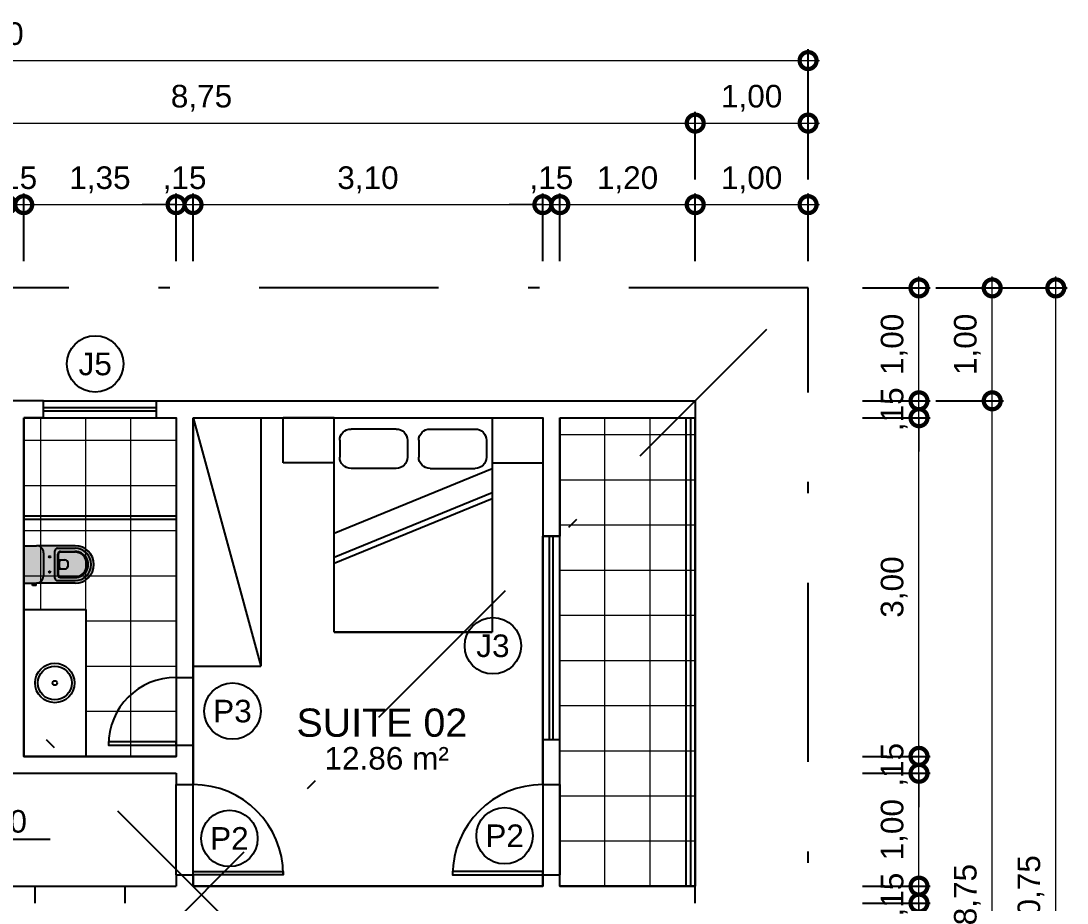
# Model space of a CAD drawing. Header units: metres. Extents: x 47788.9 to 47873.8, y 23415.4 to 23440.5.
# Drawn here: x 47801.02 to 47810.29, y 23425.36 to 23433.18 of the extents above; entities that cross this region are included whole.
import ezdxf
from ezdxf.enums import TextEntityAlignment as Align

# ---------------------------------------------------------------- set-up
doc = ezdxf.new("R2010")
doc.units = ezdxf.units.M
doc.header["$LTSCALE"] = 0.25
doc.linetypes.add('DASHDOT2', pattern=[12.7, 6.35, -3.175, 0, -3.175])
doc.layers.add('ARQ_0_AREAS', color=7, linetype='Continuous', true_color=0x5a1694, plot=False)
for name, color, linetype in [('ARQ_ALV CT', 5, 'Continuous'), ('ARQ_ALV VS', 2, 'Continuous'), ('ARQ_ESQ CT', 30, 'Continuous'), ('ARQ_GRADIL', 2, 'Continuous'), ('ARQ_MOB 01', 1, 'Continuous'), ('ARQ_PISO 01', 1, 'Continuous'), ('ARQ_PROJ SUP', 1, 'DASHDOT2'), ('ARQ_SAN 01', 1, 'Continuous'), ('ARQ_SAN 02', 2, 'Continuous'), ('ARQ_SIMB 01', 1, 'Continuous'), ('ARQ_TXT 01', 1, 'Continuous'), ('LOUÇA', 2, 'Continuous'), ('SIMB_01', 1, 'Continuous'), ('SIMB_02', 2, 'Continuous'), ('SIMB_PREENCHIMENTO', 253, 'Continuous'), ('SIMB_TXT', 1, 'Continuous')]:
    doc.layers.add(name, color=color, linetype=linetype)
doc.layers.add('ARQ_CINZA 03', color=252, linetype='Continuous', lineweight=9)
doc.layers.add('ARQ_COTA_AZUL', color=5, linetype='Continuous', lineweight=20, true_color=0x0000ff)
doc.styles.add('Annot_2.0mm', font='arial.ttf', dxfattribs={"height": 2})
doc.styles.add('Annot_2.5mm', font='arial.ttf', dxfattribs={"height": 2.5})
doc.styles.add('cota', font='arial.ttf')
doc.styles.add('SIMB', font='arial.ttf')
doc.dimstyles.new('Info 01 - annot', dxfattribs={"dimtxt": 2, "dimasz": 3, "dimexe": 1, "dimexo": 1, "dimgap": 1, "dimtad": 1, "dimzin": 4, "dimtxsty": 'cota', "dimblk": 'DOTSMALL', "dimcen": 2, "dimdle": 1, "dimclrd": 256, "dimclre": 256, "dimclrt": 1, "dimazin": 2, "dimtfac": 0.09, "dimtix": 1, "dimtmove": 2, "dimatfit": 2, "dimfxl": 5, "dimfxlon": 1, "dimtolj": 1, "dimtzin": 4, "dimlwd": -1, "dimarcsym": 1})

# ---------------------------------------------------------------- blocks, each defined once
blk = doc.blocks.new('VASO_BELL')
at = {"true_color": 0xffffff}
h = blk.add_hatch(color=7, dxfattribs=at)
h.dxf.hatch_style = 1
edge = h.paths.add_edge_path()
edge.add_line((0, 0), (0.37, 0))
edge.add_line((0.37, 0), (0.37, -0.126))
edge.add_line((0.37, -0.126), (0.37, -0.505))
edge.add_arc((0.185, -0.505), 0.185, -180, 0, ccw=False)
edge.add_line((0, -0.505), (0, -0.126))
edge.add_line((0, -0.126), (0, 0))
h = blk.add_hatch(color=7, dxfattribs=at)
h.dxf.hatch_style = 1
h.paths.add_polyline_path([(-0.007, -0.086), (-0.022, -0.086), (-0.022, -0.121), (-0.007, -0.121)])
h = blk.add_hatch(color=7, dxfattribs=at)
h.dxf.hatch_style = 1
h.paths.add_polyline_path([(0, -0.089), (-0.007, -0.089), (-0.007, -0.117), (0, -0.117)])
at = {"layer": 'ARQ_SAN 01'}
for p, q in [((0.056, -0.361), (0.056, -0.505)), ((0.062, -0.361), (0.062, -0.505)), ((0.082, -0.336), (0.288, -0.336)), ((0.082, -0.342), (0.288, -0.342)), ((0.141, -0.353), (0.141, -0.406)), ((0.229, -0.353), (0.229, -0.406)), ((0.308, -0.361), (0.308, -0.505)), ((0.314, -0.361), (0.314, -0.505))]:
    blk.add_line(p, q, dxfattribs=at)
for centre in [(0.11, -0.255), (0.26, -0.255)]:
    blk.add_circle(centre, 0.0075, dxfattribs=at)
for centre, radius, start, end in [((0.082, -0.361), 0.025, 90, 180), ((0.082, -0.361), 0.019, 90, 180), ((0.191, -0.592), 0.244, 91.4264, 101.8331), ((0.168, -0.406), 0.027, 180, 229.1678), ((0.179, -0.592), 0.244, 78.1669, 88.5736), ((0.202, -0.406), 0.027, 310.8322, 0), ((0.288, -0.361), 0.025, 0, 90), ((0.288, -0.361), 0.019, 0, 90), ((0.185, -0.505), 0.129, 179.7773, 0.2227), ((0.185, -0.499), 0.123, 182.6006, 357.3994), ((0.185, -0.386), 0.053, 229.1678, 310.8322)]:
    blk.add_arc(centre, radius, start, end, dxfattribs=at)
at = {"layer": 'ARQ_SAN 02'}
for p, q in [((0, 0), (0, -0.126)), ((0, 0), (0.37, 0)), ((0.37, 0), (0.37, -0.126)), ((-0.022, -0.086), (-0.007, -0.086)), ((-0.022, -0.121), (-0.022, -0.086)), ((-0.007, -0.121), (-0.007, -0.086)), ((0, -0.089), (-0.007, -0.089)), ((-0.022, -0.121), (-0.007, -0.121)), ((0, -0.117), (-0.007, -0.117)), ((0, -0.505), (0, -0.126)), ((0.301, -0.195), (0.069, -0.195)), ((0.37, -0.505), (0.37, -0.126)), ((0.051, -0.306), (0.319, -0.306)), ((0.026, -0.331), (0.026, -0.505)), ((0.344, -0.331), (0.344, -0.505))]:
    blk.add_line(p, q, dxfattribs=at)
for centre, radius, start, end in [((0.069, -0.126), 0.069, 180, 270), ((0.301, -0.126), 0.069, 270, 0), ((0.051, -0.331), 0.025, 90, 180), ((0.319, -0.331), 0.025, 0, 90), ((0.185, -0.505), 0.185, 180, 0), ((0.185, -0.505), 0.159, 180, 0)]:
    blk.add_arc(centre, radius, start, end, dxfattribs=at)
blk = doc.blocks.new('_DotSmall')
at = {"color": 0, "linetype": 'ByBlock', "const_width": 0.5}
blk.add_lwpolyline([(-0.0625, 0, 1), (0.0625, 0, 1)], format="xyb", close=True, dxfattribs=at)
blk = doc.blocks.new('*D719')
at = {"layer": 'ARQ_COTA_AZUL', "lineweight": -2, "transparency": 16777216}
for p, q in [((47800.8978, 23431.0508), (47800.8978, 23431.6508)), ((47801.0478, 23431.0508), (47801.0478, 23431.6508))]:
    blk.add_line(p, q, dxfattribs=at)
at = {"layer": 'ARQ_COTA_AZUL', "transparency": 16777216}
for p, q in [((47800.8978, 23431.5508), (47800.5978, 23431.5508)), ((47800.8978, 23431.5508), (47801.0478, 23431.5508)), ((47801.0478, 23431.5508), (47801.3478, 23431.5508))]:
    blk.add_line(p, q, dxfattribs=at)
at = {"layer": 'Defpoints', "color": 0, "transparency": 16777216}
for p in [(47801.0478, 23431.5508), (47800.8978, 23429.8128), (47801.0478, 23429.6628)]:
    blk.add_point(p, dxfattribs=at)
at = {"layer": 'ARQ_COTA_AZUL', "transparency": 16777216, "xscale": 0.3, "yscale": 0.3, "zscale": 0.3}
blk.add_blockref('_DotSmall', (47800.8978, 23431.5508), dxfattribs=at)
at = {"layer": 'ARQ_COTA_AZUL', "transparency": 16777216, "xscale": 0.3, "yscale": 0.3, "zscale": 0.3, "rotation": 180}
blk.add_blockref('_DotSmall', (47801.0478, 23431.5508), dxfattribs=at)
at = {"layer": 'ARQ_COTA_AZUL', "color": 1, "transparency": 16777216, "insert": (47800.9728, 23431.771), "char_height": 0.2, "attachment_point": 5, "style": 'cota'}
blk.add_mtext('\\A1;,15', dxfattribs=at)
blk = doc.blocks.new('*D713')
at = {"layer": 'ARQ_COTA_AZUL', "lineweight": -2, "transparency": 16777216}
for p, q in [((47801.0478, 23431.0508), (47801.0478, 23431.6508)), ((47802.3978, 23431.0508), (47802.3978, 23431.6508))]:
    blk.add_line(p, q, dxfattribs=at)
at = {"layer": 'ARQ_COTA_AZUL', "transparency": 16777216}
blk.add_line((47800.9478, 23431.5508), (47802.4978, 23431.5508), dxfattribs=at)
at = {"layer": 'Defpoints', "color": 0, "transparency": 16777216}
for p in [(47802.3978, 23431.5508), (47801.0478, 23429.6628), (47802.3978, 23429.6628)]:
    blk.add_point(p, dxfattribs=at)
at = {"layer": 'ARQ_COTA_AZUL', "transparency": 16777216, "xscale": 0.3, "yscale": 0.3, "zscale": 0.3, "rotation": 180}
blk.add_blockref('_DotSmall', (47801.0478, 23431.5508), dxfattribs=at)
at = {"layer": 'ARQ_COTA_AZUL', "transparency": 16777216, "xscale": 0.3, "yscale": 0.3, "zscale": 0.3}
blk.add_blockref('_DotSmall', (47802.3978, 23431.5508), dxfattribs=at)
at = {"layer": 'ARQ_COTA_AZUL', "color": 1, "transparency": 16777216, "insert": (47801.7228, 23431.771), "char_height": 0.2, "attachment_point": 5, "style": 'cota'}
blk.add_mtext('\\A1;1,35', dxfattribs=at)
blk = doc.blocks.new('*D714')
at = {"layer": 'ARQ_COTA_AZUL', "lineweight": -2, "transparency": 16777216}
for p, q in [((47802.3978, 23431.0508), (47802.3978, 23431.6508)), ((47802.5478, 23431.0508), (47802.5478, 23431.6508))]:
    blk.add_line(p, q, dxfattribs=at)
at = {"layer": 'ARQ_COTA_AZUL', "transparency": 16777216}
for p, q in [((47802.3978, 23431.5508), (47802.0978, 23431.5508)), ((47802.3978, 23431.5508), (47802.5478, 23431.5508)), ((47802.5478, 23431.5508), (47802.8478, 23431.5508))]:
    blk.add_line(p, q, dxfattribs=at)
at = {"layer": 'Defpoints', "color": 0, "transparency": 16777216}
for p in [(47802.5478, 23431.5508), (47802.3978, 23429.6628), (47802.5478, 23429.6628)]:
    blk.add_point(p, dxfattribs=at)
at = {"layer": 'ARQ_COTA_AZUL', "transparency": 16777216, "xscale": 0.3, "yscale": 0.3, "zscale": 0.3}
blk.add_blockref('_DotSmall', (47802.3978, 23431.5508), dxfattribs=at)
at = {"layer": 'ARQ_COTA_AZUL', "transparency": 16777216, "xscale": 0.3, "yscale": 0.3, "zscale": 0.3, "rotation": 180}
blk.add_blockref('_DotSmall', (47802.5478, 23431.5508), dxfattribs=at)
at = {"layer": 'ARQ_COTA_AZUL', "color": 1, "transparency": 16777216, "insert": (47802.4728, 23431.771), "char_height": 0.2, "attachment_point": 5, "style": 'cota'}
blk.add_mtext('\\A1;,15', dxfattribs=at)
blk = doc.blocks.new('*D715')
at = {"layer": 'ARQ_COTA_AZUL', "lineweight": -2, "transparency": 16777216}
for p, q in [((47802.5478, 23431.0508), (47802.5478, 23431.6508)), ((47805.6478, 23431.0508), (47805.6478, 23431.6508))]:
    blk.add_line(p, q, dxfattribs=at)
at = {"layer": 'ARQ_COTA_AZUL', "transparency": 16777216}
blk.add_line((47802.4478, 23431.5508), (47805.7478, 23431.5508), dxfattribs=at)
at = {"layer": 'Defpoints', "color": 0, "transparency": 16777216}
for p in [(47805.6478, 23431.5508), (47802.5478, 23429.6628), (47805.6478, 23429.6628)]:
    blk.add_point(p, dxfattribs=at)
at = {"layer": 'ARQ_COTA_AZUL', "transparency": 16777216, "xscale": 0.3, "yscale": 0.3, "zscale": 0.3, "rotation": 180}
blk.add_blockref('_DotSmall', (47802.5478, 23431.5508), dxfattribs=at)
at = {"layer": 'ARQ_COTA_AZUL', "transparency": 16777216, "xscale": 0.3, "yscale": 0.3, "zscale": 0.3}
blk.add_blockref('_DotSmall', (47805.6478, 23431.5508), dxfattribs=at)
at = {"layer": 'ARQ_COTA_AZUL', "color": 1, "transparency": 16777216, "insert": (47804.0978, 23431.771), "char_height": 0.2, "attachment_point": 5, "style": 'cota'}
blk.add_mtext('\\A1;3,10', dxfattribs=at)
blk = doc.blocks.new('*D716')
at = {"layer": 'ARQ_COTA_AZUL', "lineweight": -2, "transparency": 16777216}
for p, q in [((47805.6478, 23431.0508), (47805.6478, 23431.6508)), ((47805.7978, 23431.0508), (47805.7978, 23431.6508))]:
    blk.add_line(p, q, dxfattribs=at)
at = {"layer": 'ARQ_COTA_AZUL', "transparency": 16777216}
for p, q in [((47805.6478, 23431.5508), (47805.3478, 23431.5508)), ((47805.6478, 23431.5508), (47805.7978, 23431.5508)), ((47805.7978, 23431.5508), (47806.0978, 23431.5508))]:
    blk.add_line(p, q, dxfattribs=at)
at = {"layer": 'Defpoints', "color": 0, "transparency": 16777216}
for p in [(47805.7978, 23431.5508), (47805.7978, 23429.8128), (47805.6478, 23429.6628)]:
    blk.add_point(p, dxfattribs=at)
at = {"layer": 'ARQ_COTA_AZUL', "transparency": 16777216, "xscale": 0.3, "yscale": 0.3, "zscale": 0.3}
blk.add_blockref('_DotSmall', (47805.6478, 23431.5508), dxfattribs=at)
at = {"layer": 'ARQ_COTA_AZUL', "transparency": 16777216, "xscale": 0.3, "yscale": 0.3, "zscale": 0.3, "rotation": 180}
blk.add_blockref('_DotSmall', (47805.7978, 23431.5508), dxfattribs=at)
at = {"layer": 'ARQ_COTA_AZUL', "color": 1, "transparency": 16777216, "insert": (47805.7228, 23431.771), "char_height": 0.2, "attachment_point": 5, "style": 'cota'}
blk.add_mtext('\\A1;,15', dxfattribs=at)
blk = doc.blocks.new('*D708')
at = {"layer": 'ARQ_COTA_AZUL', "lineweight": -2, "transparency": 16777216}
for p, q in [((47805.7978, 23431.0508), (47805.7978, 23431.6508)), ((47806.9978, 23431.0508), (47806.9978, 23431.6508))]:
    blk.add_line(p, q, dxfattribs=at)
at = {"layer": 'ARQ_COTA_AZUL', "transparency": 16777216}
blk.add_line((47805.6978, 23431.5508), (47807.0978, 23431.5508), dxfattribs=at)
at = {"layer": 'Defpoints', "color": 0, "transparency": 16777216}
for p in [(47806.9978, 23431.5508), (47805.7978, 23429.8128), (47806.9978, 23429.8128)]:
    blk.add_point(p, dxfattribs=at)
at = {"layer": 'ARQ_COTA_AZUL', "transparency": 16777216, "xscale": 0.3, "yscale": 0.3, "zscale": 0.3, "rotation": 180}
blk.add_blockref('_DotSmall', (47805.7978, 23431.5508), dxfattribs=at)
at = {"layer": 'ARQ_COTA_AZUL', "transparency": 16777216, "xscale": 0.3, "yscale": 0.3, "zscale": 0.3}
blk.add_blockref('_DotSmall', (47806.9978, 23431.5508), dxfattribs=at)
at = {"layer": 'ARQ_COTA_AZUL', "color": 1, "transparency": 16777216, "insert": (47806.3978, 23431.771), "char_height": 0.2, "attachment_point": 5, "style": 'cota'}
blk.add_mtext('\\A1;1,20', dxfattribs=at)
blk = doc.blocks.new('*U565')
at = {"layer": 'SIMB_02'}
blk.add_circle((0, 0), 2.5, dxfattribs=at)
at = {"layer": 'SIMB_TXT', "style": 'SIMB'}
blk.add_attdef('CDESQ', text='', height=2, dxfattribs=at).set_placement((0, 0), align=Align.MIDDLE_CENTER)
blk = doc.blocks.new('*D934')
at = {"layer": 'ARQ_COTA_AZUL', "lineweight": -2, "transparency": 16777216}
for p, q in [((47806.9978, 23431.0508), (47806.9978, 23431.6508)), ((47807.9978, 23431.0508), (47807.9978, 23431.6508))]:
    blk.add_line(p, q, dxfattribs=at)
at = {"layer": 'ARQ_COTA_AZUL', "transparency": 16777216}
blk.add_line((47806.8978, 23431.5508), (47808.0978, 23431.5508), dxfattribs=at)
at = {"layer": 'Defpoints', "color": 0, "transparency": 16777216}
for p in [(47807.9978, 23431.5508), (47807.9978, 23430.8128), (47806.9978, 23429.8128)]:
    blk.add_point(p, dxfattribs=at)
at = {"layer": 'ARQ_COTA_AZUL', "transparency": 16777216, "xscale": 0.3, "yscale": 0.3, "zscale": 0.3, "rotation": 180}
blk.add_blockref('_DotSmall', (47806.9978, 23431.5508), dxfattribs=at)
at = {"layer": 'ARQ_COTA_AZUL', "transparency": 16777216, "xscale": 0.3, "yscale": 0.3, "zscale": 0.3}
blk.add_blockref('_DotSmall', (47807.9978, 23431.5508), dxfattribs=at)
at = {"layer": 'ARQ_COTA_AZUL', "color": 1, "transparency": 16777216, "insert": (47807.4978, 23431.771), "char_height": 0.2, "attachment_point": 5, "style": 'cota'}
blk.add_mtext('\\A1;1,00', dxfattribs=at)
blk = doc.blocks.new('*D936')
at = {"layer": 'ARQ_COTA_AZUL', "lineweight": -2, "transparency": 16777216}
for p, q in [((47798.2478, 23431.7733), (47798.2478, 23432.3733)), ((47806.9978, 23431.7733), (47806.9978, 23432.3733))]:
    blk.add_line(p, q, dxfattribs=at)
at = {"layer": 'ARQ_COTA_AZUL', "transparency": 16777216}
blk.add_line((47798.1478, 23432.2733), (47807.0978, 23432.2733), dxfattribs=at)
at = {"layer": 'Defpoints', "color": 0, "transparency": 16777216}
for p in [(47806.9978, 23432.2733), (47806.9978, 23429.8128), (47798.2478, 23428.6628)]:
    blk.add_point(p, dxfattribs=at)
at = {"layer": 'ARQ_COTA_AZUL', "transparency": 16777216, "xscale": 0.3, "yscale": 0.3, "zscale": 0.3, "rotation": 180}
blk.add_blockref('_DotSmall', (47798.2478, 23432.2733), dxfattribs=at)
at = {"layer": 'ARQ_COTA_AZUL', "transparency": 16777216, "xscale": 0.3, "yscale": 0.3, "zscale": 0.3}
blk.add_blockref('_DotSmall', (47806.9978, 23432.2733), dxfattribs=at)
at = {"layer": 'ARQ_COTA_AZUL', "color": 1, "transparency": 16777216, "insert": (47802.6228, 23432.4935), "char_height": 0.2, "attachment_point": 5, "style": 'cota'}
blk.add_mtext('\\A1;8,75', dxfattribs=at)
blk = doc.blocks.new('*D937')
at = {"layer": 'ARQ_COTA_AZUL', "lineweight": -2, "transparency": 16777216}
for p, q in [((47806.9978, 23431.7733), (47806.9978, 23432.3733)), ((47807.9978, 23431.7733), (47807.9978, 23432.3733))]:
    blk.add_line(p, q, dxfattribs=at)
at = {"layer": 'ARQ_COTA_AZUL', "transparency": 16777216}
blk.add_line((47806.8978, 23432.2733), (47808.0978, 23432.2733), dxfattribs=at)
at = {"layer": 'Defpoints', "color": 0, "transparency": 16777216}
for p in [(47807.9978, 23432.2733), (47807.9978, 23430.8128), (47806.9978, 23429.8128)]:
    blk.add_point(p, dxfattribs=at)
at = {"layer": 'ARQ_COTA_AZUL', "transparency": 16777216, "xscale": 0.3, "yscale": 0.3, "zscale": 0.3, "rotation": 180}
blk.add_blockref('_DotSmall', (47806.9978, 23432.2733), dxfattribs=at)
at = {"layer": 'ARQ_COTA_AZUL', "transparency": 16777216, "xscale": 0.3, "yscale": 0.3, "zscale": 0.3}
blk.add_blockref('_DotSmall', (47807.9978, 23432.2733), dxfattribs=at)
at = {"layer": 'ARQ_COTA_AZUL', "color": 1, "transparency": 16777216, "insert": (47807.4978, 23432.4935), "char_height": 0.2, "attachment_point": 5, "style": 'cota'}
blk.add_mtext('\\A1;1,00', dxfattribs=at)
blk = doc.blocks.new('*D949')
at = {"layer": 'ARQ_COTA_AZUL', "transparency": 16777216}
blk.add_line((47808.9805, 23424.2628), (47808.9805, 23425.4628), dxfattribs=at)
at = {"layer": 'ARQ_COTA_AZUL', "lineweight": -2, "transparency": 16777216}
for p, q in [((47808.4805, 23425.3628), (47809.0805, 23425.3628)), ((47808.4805, 23424.3628), (47809.0805, 23424.3628))]:
    blk.add_line(p, q, dxfattribs=at)
at = {"layer": 'Defpoints', "color": 0, "transparency": 16777216}
for p in [(47806.9978, 23425.3628), (47808.9805, 23425.3628), (47802.4228, 23424.3628)]:
    blk.add_point(p, dxfattribs=at)
at = {"layer": 'ARQ_COTA_AZUL', "transparency": 16777216, "xscale": 0.3, "yscale": 0.3, "zscale": 0.3}
for p, rotation in [((47808.9805, 23425.3628), 90), ((47808.9805, 23424.3628), 270)]:
    blk.add_blockref('_DotSmall', p, dxfattribs=dict(at, rotation=rotation))
at = {"layer": 'ARQ_COTA_AZUL', "color": 1, "transparency": 16777216, "insert": (47808.7603, 23424.8628), "char_height": 0.2, "attachment_point": 5, "rotation": 90, "style": 'cota'}
blk.add_mtext('\\A1;1,00', dxfattribs=at)
blk = doc.blocks.new('*D950')
at = {"layer": 'ARQ_COTA_AZUL', "transparency": 16777216}
for p, q in [((47808.9805, 23425.5128), (47808.9805, 23425.8128)), ((47808.9805, 23425.3628), (47808.9805, 23425.5128)), ((47808.9805, 23425.3628), (47808.9805, 23425.0628))]:
    blk.add_line(p, q, dxfattribs=at)
at = {"layer": 'ARQ_COTA_AZUL', "lineweight": -2, "transparency": 16777216}
for p, q in [((47808.4805, 23425.5128), (47809.0805, 23425.5128)), ((47808.4805, 23425.3628), (47809.0805, 23425.3628))]:
    blk.add_line(p, q, dxfattribs=at)
at = {"layer": 'Defpoints', "color": 0, "transparency": 16777216}
for p in [(47806.9978, 23425.5128), (47808.9805, 23425.5128), (47806.9978, 23425.3628)]:
    blk.add_point(p, dxfattribs=at)
at = {"layer": 'ARQ_COTA_AZUL', "transparency": 16777216, "xscale": 0.3, "yscale": 0.3, "zscale": 0.3}
for p, rotation in [((47808.9805, 23425.5128), 270), ((47808.9805, 23425.3628), 90)]:
    blk.add_blockref('_DotSmall', p, dxfattribs=dict(at, rotation=rotation))
at = {"layer": 'ARQ_COTA_AZUL', "color": 1, "transparency": 16777216, "insert": (47808.7603, 23425.4378), "char_height": 0.2, "attachment_point": 5, "rotation": 90, "style": 'cota'}
blk.add_mtext('\\A1;,15', dxfattribs=at)
blk = doc.blocks.new('*D951')
at = {"layer": 'ARQ_COTA_AZUL', "transparency": 16777216}
blk.add_line((47808.9805, 23425.4128), (47808.9805, 23426.6128), dxfattribs=at)
at = {"layer": 'ARQ_COTA_AZUL', "lineweight": -2, "transparency": 16777216}
for p, q in [((47808.4805, 23426.5128), (47809.0805, 23426.5128)), ((47808.4805, 23425.5128), (47809.0805, 23425.5128))]:
    blk.add_line(p, q, dxfattribs=at)
at = {"layer": 'Defpoints', "color": 0, "transparency": 16777216}
for p in [(47802.3978, 23426.5128), (47808.9805, 23426.5128), (47806.9978, 23425.5128)]:
    blk.add_point(p, dxfattribs=at)
at = {"layer": 'ARQ_COTA_AZUL', "transparency": 16777216, "xscale": 0.3, "yscale": 0.3, "zscale": 0.3}
for p, rotation in [((47808.9805, 23426.5128), 90), ((47808.9805, 23425.5128), 270)]:
    blk.add_blockref('_DotSmall', p, dxfattribs=dict(at, rotation=rotation))
at = {"layer": 'ARQ_COTA_AZUL', "color": 1, "transparency": 16777216, "insert": (47808.7603, 23426.0128), "char_height": 0.2, "attachment_point": 5, "rotation": 90, "style": 'cota'}
blk.add_mtext('\\A1;1,00', dxfattribs=at)
blk = doc.blocks.new('*D952')
at = {"layer": 'ARQ_COTA_AZUL', "transparency": 16777216}
for p, q in [((47808.9805, 23426.6628), (47808.9805, 23426.9628)), ((47808.9805, 23426.5128), (47808.9805, 23426.6628)), ((47808.9805, 23426.5128), (47808.9805, 23426.2128))]:
    blk.add_line(p, q, dxfattribs=at)
at = {"layer": 'ARQ_COTA_AZUL', "lineweight": -2, "transparency": 16777216}
for p, q in [((47808.4805, 23426.6628), (47809.0805, 23426.6628)), ((47808.4805, 23426.5128), (47809.0805, 23426.5128))]:
    blk.add_line(p, q, dxfattribs=at)
at = {"layer": 'Defpoints', "color": 0, "transparency": 16777216}
for p in [(47802.3978, 23426.6628), (47808.9805, 23426.6628), (47802.3978, 23426.5128)]:
    blk.add_point(p, dxfattribs=at)
at = {"layer": 'ARQ_COTA_AZUL', "transparency": 16777216, "xscale": 0.3, "yscale": 0.3, "zscale": 0.3}
for p, rotation in [((47808.9805, 23426.6628), 270), ((47808.9805, 23426.5128), 90)]:
    blk.add_blockref('_DotSmall', p, dxfattribs=dict(at, rotation=rotation))
at = {"layer": 'ARQ_COTA_AZUL', "color": 1, "transparency": 16777216, "insert": (47808.7603, 23426.5878), "char_height": 0.2, "attachment_point": 5, "rotation": 90, "style": 'cota'}
blk.add_mtext('\\A1;,15', dxfattribs=at)
blk = doc.blocks.new('*D953')
at = {"layer": 'ARQ_COTA_AZUL', "transparency": 16777216}
blk.add_line((47808.9805, 23426.5628), (47808.9805, 23429.7628), dxfattribs=at)
at = {"layer": 'ARQ_COTA_AZUL', "lineweight": -2, "transparency": 16777216}
for p, q in [((47808.4805, 23429.6628), (47809.0805, 23429.6628)), ((47808.4805, 23426.6628), (47809.0805, 23426.6628))]:
    blk.add_line(p, q, dxfattribs=at)
at = {"layer": 'Defpoints', "color": 0, "transparency": 16777216}
for p in [(47805.7978, 23429.6628), (47808.9805, 23429.6628), (47802.3978, 23426.6628)]:
    blk.add_point(p, dxfattribs=at)
at = {"layer": 'ARQ_COTA_AZUL', "transparency": 16777216, "xscale": 0.3, "yscale": 0.3, "zscale": 0.3}
for p, rotation in [((47808.9805, 23429.6628), 90), ((47808.9805, 23426.6628), 270)]:
    blk.add_blockref('_DotSmall', p, dxfattribs=dict(at, rotation=rotation))
at = {"layer": 'ARQ_COTA_AZUL', "color": 1, "transparency": 16777216, "insert": (47808.7603, 23428.1628), "char_height": 0.2, "attachment_point": 5, "rotation": 90, "style": 'cota'}
blk.add_mtext('\\A1;3,00', dxfattribs=at)
blk = doc.blocks.new('*D954')
at = {"layer": 'ARQ_COTA_AZUL', "transparency": 16777216}
for p, q in [((47808.9805, 23429.8128), (47808.9805, 23430.1128)), ((47808.9805, 23429.6628), (47808.9805, 23429.8128)), ((47808.9805, 23429.6628), (47808.9805, 23429.3628))]:
    blk.add_line(p, q, dxfattribs=at)
at = {"layer": 'ARQ_COTA_AZUL', "lineweight": -2, "transparency": 16777216}
for p, q in [((47808.4805, 23429.8128), (47809.0805, 23429.8128)), ((47808.4805, 23429.6628), (47809.0805, 23429.6628))]:
    blk.add_line(p, q, dxfattribs=at)
at = {"layer": 'Defpoints', "color": 0, "transparency": 16777216}
for p in [(47806.9978, 23429.8128), (47808.9805, 23429.8128), (47805.7978, 23429.6628)]:
    blk.add_point(p, dxfattribs=at)
at = {"layer": 'ARQ_COTA_AZUL', "transparency": 16777216, "xscale": 0.3, "yscale": 0.3, "zscale": 0.3}
for p, rotation in [((47808.9805, 23429.8128), 270), ((47808.9805, 23429.6628), 90)]:
    blk.add_blockref('_DotSmall', p, dxfattribs=dict(at, rotation=rotation))
at = {"layer": 'ARQ_COTA_AZUL', "color": 1, "transparency": 16777216, "insert": (47808.7603, 23429.7378), "char_height": 0.2, "attachment_point": 5, "rotation": 90, "style": 'cota'}
blk.add_mtext('\\A1;,15', dxfattribs=at)
blk = doc.blocks.new('*D955')
at = {"layer": 'ARQ_COTA_AZUL', "transparency": 16777216}
blk.add_line((47808.9805, 23429.7128), (47808.9805, 23430.9128), dxfattribs=at)
at = {"layer": 'ARQ_COTA_AZUL', "lineweight": -2, "transparency": 16777216}
for p, q in [((47808.4805, 23430.8128), (47809.0805, 23430.8128)), ((47808.4805, 23429.8128), (47809.0805, 23429.8128))]:
    blk.add_line(p, q, dxfattribs=at)
at = {"layer": 'Defpoints', "color": 0, "transparency": 16777216}
for p in [(47807.9978, 23430.8128), (47808.9805, 23430.8128), (47806.9978, 23429.8128)]:
    blk.add_point(p, dxfattribs=at)
at = {"layer": 'ARQ_COTA_AZUL', "transparency": 16777216, "xscale": 0.3, "yscale": 0.3, "zscale": 0.3}
for p, rotation in [((47808.9805, 23430.8128), 90), ((47808.9805, 23429.8128), 270)]:
    blk.add_blockref('_DotSmall', p, dxfattribs=dict(at, rotation=rotation))
at = {"layer": 'ARQ_COTA_AZUL', "color": 1, "transparency": 16777216, "insert": (47808.7603, 23430.3128), "char_height": 0.2, "attachment_point": 5, "rotation": 90, "style": 'cota'}
blk.add_mtext('\\A1;1,00', dxfattribs=at)
blk = doc.blocks.new('*D957')
at = {"layer": 'ARQ_COTA_AZUL', "transparency": 16777216}
blk.add_line((47809.6293, 23420.9628), (47809.6293, 23429.9128), dxfattribs=at)
at = {"layer": 'ARQ_COTA_AZUL', "lineweight": -2, "transparency": 16777216}
for p, q in [((47809.1293, 23429.8128), (47809.7293, 23429.8128)), ((47809.1293, 23421.0628), (47809.7293, 23421.0628))]:
    blk.add_line(p, q, dxfattribs=at)
at = {"layer": 'Defpoints', "color": 0, "transparency": 16777216}
for p in [(47806.9978, 23429.8128), (47809.6293, 23429.8128), (47806.9978, 23421.0628)]:
    blk.add_point(p, dxfattribs=at)
at = {"layer": 'ARQ_COTA_AZUL', "transparency": 16777216, "xscale": 0.3, "yscale": 0.3, "zscale": 0.3}
for p, rotation in [((47809.6293, 23429.8128), 90), ((47809.6293, 23421.0628), 270)]:
    blk.add_blockref('_DotSmall', p, dxfattribs=dict(at, rotation=rotation))
at = {"layer": 'ARQ_COTA_AZUL', "color": 1, "transparency": 16777216, "insert": (47809.4091, 23425.4378), "char_height": 0.2, "attachment_point": 5, "rotation": 90, "style": 'cota'}
blk.add_mtext('\\A1;8,75', dxfattribs=at)
blk = doc.blocks.new('*D958')
at = {"layer": 'ARQ_COTA_AZUL', "transparency": 16777216}
blk.add_line((47809.6293, 23429.7128), (47809.6293, 23430.9128), dxfattribs=at)
at = {"layer": 'ARQ_COTA_AZUL', "lineweight": -2, "transparency": 16777216}
for p, q in [((47809.1293, 23430.8128), (47809.7293, 23430.8128)), ((47809.1293, 23429.8128), (47809.7293, 23429.8128))]:
    blk.add_line(p, q, dxfattribs=at)
at = {"layer": 'Defpoints', "color": 0, "transparency": 16777216}
for p in [(47807.9978, 23430.8128), (47809.6293, 23430.8128), (47806.9978, 23429.8128)]:
    blk.add_point(p, dxfattribs=at)
at = {"layer": 'ARQ_COTA_AZUL', "transparency": 16777216, "xscale": 0.3, "yscale": 0.3, "zscale": 0.3}
for p, rotation in [((47809.6293, 23430.8128), 90), ((47809.6293, 23429.8128), 270)]:
    blk.add_blockref('_DotSmall', p, dxfattribs=dict(at, rotation=rotation))
at = {"layer": 'ARQ_COTA_AZUL', "color": 1, "transparency": 16777216, "insert": (47809.4091, 23430.3128), "char_height": 0.2, "attachment_point": 5, "rotation": 90, "style": 'cota'}
blk.add_mtext('\\A1;1,00', dxfattribs=at)
blk = doc.blocks.new('*D964')
at = {"layer": 'ARQ_COTA_AZUL', "transparency": 16777216}
blk.add_line((47810.1926, 23419.9628), (47810.1926, 23430.9128), dxfattribs=at)
at = {"layer": 'ARQ_COTA_AZUL', "lineweight": -2, "transparency": 16777216}
for p, q in [((47809.6926, 23430.8128), (47810.2926, 23430.8128)), ((47809.6926, 23420.0628), (47810.2926, 23420.0628))]:
    blk.add_line(p, q, dxfattribs=at)
at = {"layer": 'Defpoints', "color": 0, "transparency": 16777216}
for p in [(47807.9978, 23430.8128), (47810.1926, 23430.8128), (47807.9978, 23420.0628)]:
    blk.add_point(p, dxfattribs=at)
at = {"layer": 'ARQ_COTA_AZUL', "transparency": 16777216, "xscale": 0.3, "yscale": 0.3, "zscale": 0.3}
for p, rotation in [((47810.1926, 23430.8128), 90), ((47810.1926, 23420.0628), 270)]:
    blk.add_blockref('_DotSmall', p, dxfattribs=dict(at, rotation=rotation))
at = {"layer": 'ARQ_COTA_AZUL', "color": 1, "transparency": 16777216, "insert": (47809.9724, 23425.4378), "char_height": 0.2, "attachment_point": 5, "rotation": 90, "style": 'cota'}
blk.add_mtext('\\A1;10,75', dxfattribs=at)
blk = doc.blocks.new('*D966')
at = {"layer": 'ARQ_COTA_AZUL', "lineweight": -2, "transparency": 16777216}
for p, q in [((47793.3978, 23432.327), (47793.3978, 23432.927)), ((47807.9978, 23432.327), (47807.9978, 23432.927))]:
    blk.add_line(p, q, dxfattribs=at)
at = {"layer": 'ARQ_COTA_AZUL', "transparency": 16777216}
blk.add_line((47793.2978, 23432.827), (47808.0978, 23432.827), dxfattribs=at)
at = {"layer": 'Defpoints', "color": 0, "transparency": 16777216}
for p in [(47807.9978, 23432.827), (47807.9978, 23430.8128), (47793.3978, 23428.6628)]:
    blk.add_point(p, dxfattribs=at)
at = {"layer": 'ARQ_COTA_AZUL', "transparency": 16777216, "xscale": 0.3, "yscale": 0.3, "zscale": 0.3, "rotation": 180}
blk.add_blockref('_DotSmall', (47793.3978, 23432.827), dxfattribs=at)
at = {"layer": 'ARQ_COTA_AZUL', "transparency": 16777216, "xscale": 0.3, "yscale": 0.3, "zscale": 0.3}
blk.add_blockref('_DotSmall', (47807.9978, 23432.827), dxfattribs=at)
at = {"layer": 'ARQ_COTA_AZUL', "color": 1, "transparency": 16777216, "insert": (47800.6978, 23433.0472), "char_height": 0.2, "attachment_point": 5, "style": 'cota'}
blk.add_mtext('\\A1;14,60', dxfattribs=at)
blk = doc.blocks.new('CAMA 180')
at = {"layer": 'ARQ_MOB 01'}
for p, q in [((0.4, 1.15), (0, 1.15)), ((0, 0.7), (0, 1.15)), ((0.4, 0.7), (0.4, 1.15)), ((1.9, 0.7), (0, 0.7)), ((0, 0.7), (0, -0.7)), ((0.2, 0.6501), (0.35, 0.6501)), ((0.4525, -0.7), (1.026, 0.7)), ((0.665, -0.7), (1.2385, 0.7)), ((0.7181, -0.7), (1.2916, 0.7)), ((1.9, -0.7), (1.9, 0.7)), ((1.9, 0.7), (1.9, -0.7)), ((0.1, 0.1501), (0.1, 0.5501)), ((0.45, 0.1501), (0.45, 0.5501)), ((0.2, 0.0501), (0.35, 0.0501)), ((0.2, -0.0501), (0.35, -0.0501)), ((0.1, -0.1501), (0.1, -0.5501)), ((0.45, -0.1501), (0.45, -0.5501)), ((0, -0.7), (1.9, -0.7)), ((0, -0.7), (0, -1.15)), ((0.2, -0.6501), (0.35, -0.6501)), ((0.4, -0.7), (0.4, -1.15)), ((0, -1.15), (0.4, -1.15))]:
    blk.add_line(p, q, dxfattribs=at)
for centre, start, end in [((0.2, 0.5501), 90, 180), ((0.35, 0.5501), 0, 90), ((0.2, 0.1501), 180, 270), ((0.35, 0.1501), 270, 0), ((0.2, -0.1501), 90, 180), ((0.35, -0.1501), 0, 90), ((0.2, -0.5501), 180, 270), ((0.35, -0.5501), 270, 0)]:
    blk.add_arc(centre, 0.1, start, end, dxfattribs=at)
blk = doc.blocks.new('nivel_PB_A_D')
at = {"layer": 'SIMB_PREENCHIMENTO', "transparency": 33554587}
h = blk.add_hatch(color=256, dxfattribs=at)
h.dxf.hatch_style = 1
h.paths.add_polyline_path([(0, 1.25, 0.414214), (-1.25, 0), (0, 0)])
h.paths.add_polyline_path([(1.25, 0), (0, 0), (0, -1.25, 0.414214)])
at = {"layer": 'SIMB_01'}
for p, q in [((0, 2.25), (0, -2.25)), ((-2.25, 0), (9.25, 0))]:
    blk.add_line(p, q, dxfattribs=at)
blk.add_circle((0, 0), 1.25, dxfattribs=at)
at = {"layer": 'SIMB_TXT', "style": 'SIMB'}
blk.add_attdef('00,00', (1.763, 0.576), '', height=2, dxfattribs=at)

msp = doc.modelspace()

# ---------------------------------------------------------------- hatches: boundary and pattern name
at = {"layer": 'ARQ_CINZA 03'}
h = msp.add_hatch(dxfattribs=at)
h.set_pattern_fill('_USER', color=256, scale=0.4, angle=-90, double=1, pattern_type=0)
h.set_pattern_definition([(270, (47802.39784, 23426.66282), (0.4, -2e-16), []), (0, (47802.39784, 23426.66282), (0, 0.4), [])])
h.paths.add_polyline_path([(47801.5978, 23427.9628), (47801.5978, 23426.6628), (47802.3978, 23426.6628), (47802.3978, 23429.6628), (47801.0478, 23429.6628), (47801.0478, 23427.9628)])
h = msp.add_hatch(dxfattribs=at)
h.set_pattern_fill('_USER', color=256, scale=0.4, angle=270, double=1, pattern_type=0)
h.set_pattern_definition([(270, (47805.79784, 23425.51282), (0.4, -7e-17), []), (0, (47805.79784, 23425.51282), (0, 0.4), [])])
h.paths.add_polyline_path([(47805.7978, 23429.6628), (47806.9978, 23429.6628), (47806.9978, 23425.5128), (47805.7978, 23425.5128)])

# ---------------------------------------------------------------- linework, layer by layer
at = {"layer": 'ARQ_0_AREAS'}
for points in [[(47801.0478, 23429.6628), (47802.3978, 23429.6628), (47802.3978, 23426.6628), (47801.0478, 23426.6628)], [(47802.5478, 23429.6628), (47805.6478, 23429.6628), (47805.6478, 23425.5128), (47802.5478, 23425.5128)], [(47805.7978, 23429.6628), (47806.9978, 23429.6628), (47806.9978, 23425.5128), (47805.7978, 23425.5128)]]:
    msp.add_lwpolyline(points, close=True, dxfattribs=at)
at = {"layer": 'ARQ_ALV CT'}
for p, q in [((47801.2228, 23429.8128), (47800.8978, 23429.8128)), ((47801.2228, 23429.8128), (47802.2228, 23429.8128)), ((47802.2228, 23429.8128), (47806.9978, 23429.8128)), ((47806.9978, 23429.8128), (47806.9978, 23429.6628)), ((47801.2228, 23429.6628), (47801.0478, 23429.6628)), ((47801.0478, 23429.6628), (47801.0478, 23426.6628)), ((47801.2228, 23429.6628), (47802.2228, 23429.6628)), ((47802.2228, 23429.6628), (47802.3978, 23429.6628)), ((47802.3978, 23429.6628), (47802.3978, 23427.3628)), ((47802.5478, 23429.6628), (47802.5478, 23427.3628)), ((47802.5478, 23429.6628), (47805.6478, 23429.6628)), ((47805.6478, 23429.6628), (47805.6478, 23428.6128)), ((47805.7978, 23429.6628), (47805.7978, 23428.6128)), ((47805.7978, 23429.6628), (47806.9978, 23429.6628)), ((47805.7978, 23428.6128), (47805.6478, 23428.6128)), ((47805.6478, 23428.6128), (47805.7978, 23428.6128)), ((47802.3978, 23427.3628), (47802.5478, 23427.3628)), ((47805.6478, 23426.8128), (47805.7978, 23426.8128)), ((47805.6478, 23426.4128), (47805.6478, 23426.8128)), ((47805.7978, 23426.4128), (47805.7978, 23426.8128)), ((47802.3978, 23426.7628), (47802.5478, 23426.7628)), ((47802.3978, 23426.7628), (47802.3978, 23426.6628)), ((47802.5478, 23426.7628), (47802.5478, 23426.4128)), ((47801.0478, 23426.6628), (47802.3978, 23426.6628)), ((47800.8978, 23426.5128), (47801.0478, 23426.5128)), ((47801.0478, 23426.5128), (47802.3978, 23426.5128)), ((47802.3978, 23426.5128), (47802.3978, 23426.4128)), ((47802.3978, 23426.4128), (47802.5478, 23426.4128)), ((47805.6478, 23426.4128), (47805.7978, 23426.4128)), ((47802.3978, 23425.6128), (47802.5478, 23425.6128)), ((47802.3978, 23425.6128), (47802.3978, 23425.5128)), ((47802.5478, 23425.6128), (47802.5478, 23425.5128)), ((47805.6478, 23425.5128), (47805.6478, 23425.6128)), ((47805.6478, 23425.6128), (47805.7978, 23425.6128)), ((47805.7978, 23425.5128), (47805.7978, 23425.6128)), ((47800.8978, 23425.5128), (47801.1478, 23425.5128)), ((47801.1478, 23425.3628), (47801.1478, 23425.5128)), ((47801.9478, 23425.5128), (47802.3978, 23425.5128)), ((47801.9478, 23425.3628), (47801.9478, 23425.5128)), ((47802.5478, 23425.5128), (47805.6478, 23425.5128)), ((47805.7978, 23425.5128), (47806.9978, 23425.5128)), ((47806.9978, 23425.3628), (47806.9978, 23425.5128))]:
    msp.add_line(p, q, dxfattribs=at)
at = {"layer": 'ARQ_ALV VS'}
for p, q in [((47805.6478, 23426.8128), (47805.6478, 23428.6128)), ((47805.7978, 23426.8128), (47805.7978, 23428.6128))]:
    msp.add_line(p, q, dxfattribs=at)
at = {"layer": 'ARQ_ESQ CT'}
for p, q in [((47801.0478, 23428.7928), (47802.3978, 23428.7928)), ((47801.0478, 23428.7628), (47802.3978, 23428.7628)), ((47805.7078, 23426.8128), (47805.7078, 23428.6128)), ((47805.7378, 23426.8128), (47805.7378, 23428.6128))]:
    msp.add_line(p, q, dxfattribs=at)
for points in [[(47802.3978, 23426.7628), (47802.3978, 23426.7928), (47801.7978, 23426.7928), (47801.7978, 23426.7628)], [(47802.5478, 23425.6128), (47802.5478, 23425.6428), (47803.3478, 23425.6428), (47803.3478, 23425.6128)], [(47805.6478, 23425.6128), (47805.6478, 23425.6428), (47804.8478, 23425.6428), (47804.8478, 23425.6128)]]:
    msp.add_lwpolyline(points, close=True, dxfattribs=at)
at = {"layer": 'ARQ_GRADIL'}
for p, q in [((47806.9178, 23425.5128), (47806.9178, 23429.6628)), ((47806.9578, 23425.5128), (47806.9578, 23429.6628))]:
    msp.add_line(p, q, dxfattribs=at)
at = {"layer": 'ARQ_MOB 01', "linetype": 'Continuous'}
for p in [(47802.5478, 23429.6628), (47803.1478, 23429.6628), (47802.5478, 23427.4628)]:
    msp.add_line(p, (47803.1478, 23427.4628), dxfattribs=at)
at = {"layer": 'ARQ_PISO 01'}
for p, q in [((47806.9978, 23425.5128), (47806.9978, 23429.6628)), ((47802.3978, 23427.3628), (47802.3978, 23426.7628)), ((47802.5478, 23427.3628), (47802.5478, 23426.7628)), ((47802.3978, 23425.6128), (47802.3978, 23426.4128)), ((47802.5478, 23425.6128), (47802.5478, 23426.4128)), ((47805.6478, 23426.4128), (47805.6478, 23425.6128)), ((47805.7978, 23426.4128), (47805.7978, 23425.6128)), ((47801.1478, 23425.5128), (47801.9478, 23425.5128))]:
    msp.add_line(p, q, dxfattribs=at)
at = {"layer": 'ARQ_PROJ SUP'}
for p, q in [((47797.2478, 23420.0628), (47807.9978, 23430.8128)), ((47797.2478, 23430.8128), (47807.9978, 23420.0628)), ((47801.2228, 23429.6628), (47801.2228, 23429.8128)), ((47802.2228, 23429.6628), (47802.2228, 23429.8128)), ((47801.2228, 23429.7528), (47802.2228, 23429.7528)), ((47801.2228, 23429.7228), (47802.2228, 23429.7228))]:
    msp.add_line(p, q, dxfattribs=at)
msp.add_lwpolyline([(47797.2478, 23420.0628), (47807.9978, 23420.0628), (47807.9978, 23430.8128), (47797.2478, 23430.8128)], close=True, dxfattribs=at)
at = {"layer": 'ARQ_SAN 02'}
for p, q in [((47801.0478, 23427.9628), (47801.5978, 23427.9628)), ((47801.5978, 23427.9628), (47801.5978, 23426.6628))]:
    msp.add_line(p, q, dxfattribs=at)
for radius in [0.175, 0.15, 0.02]:
    msp.add_circle((47801.3228, 23427.3128), radius, dxfattribs=at)
at = {"layer": 'ARQ_SIMB 01'}
for centre, radius, start, end in [((47802.3978, 23426.7628), 0.6, 90, 180), ((47802.5478, 23425.6128), 0.8, 0, 90), ((47805.6478, 23425.6128), 0.8, 90, 180)]:
    msp.add_arc(centre, radius, start, end, dxfattribs=at)

# ---------------------------------------------------------------- block references
at = {"xscale": 0.1, "yscale": 0.1, "zscale": 0.1}
for p, values in [((47801.6811, 23430.1393), {'CDESQ': 'J5'}), ((47805.2051, 23427.6425), {'CDESQ': 'J3'}), ((47802.8972, 23427.0638), {'CDESQ': 'P3'}), ((47802.8703, 23425.9357), {'CDESQ': 'P2'}), ((47805.3086, 23425.9592), {'CDESQ': 'P2'})]:
    msp.add_blockref('*U565', p, dxfattribs=at).add_auto_attribs(values)
at = {"layer": 'ARQ_0_AREAS', "xscale": 0.1, "yscale": 0.1, "zscale": 0.1}
msp.add_blockref('nivel_PB_A_D', (47800.3562, 23425.9294), dxfattribs=at).add_auto_attribs({'00,00': '3,10'})
at = {"layer": 'ARQ_MOB 01', "linetype": 'Continuous', "xscale": -1, "rotation": 90}
msp.add_blockref('CAMA 180', (47804.4978, 23429.6628), dxfattribs=at)
at = {"layer": 'LOUÇA', "xscale": 0.900000000000091, "yscale": 0.900000000000091, "zscale": 0.900000000000091, "rotation": 89.99999999999999}
msp.add_blockref('VASO_BELL', (47801.0478, 23428.1963), dxfattribs=at)

# ---------------------------------------------------------------- texts
at = {"layer": 'ARQ_TXT 01', "attachment_point": 1}
for s, insert, char_height, width, style in [('SUITE 02', (47803.4642, 23427.0863), 0.25, 2.27532, 'Annot_2.5mm'), ('12.86 m²', (47803.7122, 23426.7456), 0.2, 1.1094, 'Annot_2.0mm')]:
    msp.add_mtext(s, dxfattribs=dict(at, insert=insert, char_height=char_height, width=width, style=style))

# ---------------------------------------------------------------- dimensions: what is measured, and where the dimension line sits
at = {"layer": 'ARQ_COTA_AZUL'}
for base, p1, p2, picture, middle in [((47807.9978, 23432.827), (47793.3978, 23428.6628), (47807.9978, 23430.8128), '*D966', (47800.6978, 23433.0472)), ((47806.9978, 23432.2733), (47798.2478, 23428.6628), (47806.9978, 23429.8128), '*D936', (47802.6228, 23432.4935)), ((47807.9978, 23432.2733), (47806.9978, 23429.8128), (47807.9978, 23430.8128), '*D937', (47807.4978, 23432.4935)), ((47801.0478, 23431.5508), (47800.8978, 23429.8128), (47801.0478, 23429.6628), '*D719', (47800.9728, 23431.771)), ((47802.3978, 23431.5508), (47801.0478, 23429.6628), (47802.3978, 23429.6628), '*D713', (47801.7228, 23431.771)), ((47802.5478, 23431.5508), (47802.3978, 23429.6628), (47802.5478, 23429.6628), '*D714', (47802.4728, 23431.771)), ((47805.6478, 23431.5508), (47802.5478, 23429.6628), (47805.6478, 23429.6628), '*D715', (47804.0978, 23431.771)), ((47805.7978, 23431.5508), (47805.6478, 23429.6628), (47805.7978, 23429.8128), '*D716', (47805.7228, 23431.771)), ((47806.9978, 23431.5508), (47805.7978, 23429.8128), (47806.9978, 23429.8128), '*D708', (47806.3978, 23431.771)), ((47807.9978, 23431.5508), (47806.9978, 23429.8128), (47807.9978, 23430.8128), '*D934', (47807.4978, 23431.771))]:
    dim = msp.add_linear_dim(base=base, p1=p1, p2=p2, dimstyle='Info 01 - annot', dxfattribs=at)
    dim.commit()
    dim.dimension.update_dxf_attribs({"geometry": picture, "text_midpoint": middle})
for base, p1, p2, picture, middle in [((47808.9805, 23430.8128), (47806.9978, 23429.8128), (47807.9978, 23430.8128), '*D955', (47808.7603, 23430.3128)), ((47809.6293, 23430.8128), (47806.9978, 23429.8128), (47807.9978, 23430.8128), '*D958', (47809.4091, 23430.3128)), ((47810.1926, 23430.8128), (47807.9978, 23420.0628), (47807.9978, 23430.8128), '*D964', (47809.9724, 23425.4378)), ((47808.9805, 23429.8128), (47805.7978, 23429.6628), (47806.9978, 23429.8128), '*D954', (47808.7603, 23429.7378)), ((47809.6293, 23429.8128), (47806.9978, 23421.0628), (47806.9978, 23429.8128), '*D957', (47809.4091, 23425.4378)), ((47808.9805, 23429.6628), (47802.3978, 23426.6628), (47805.7978, 23429.6628), '*D953', (47808.7603, 23428.1628)), ((47808.9805, 23426.6628), (47802.3978, 23426.5128), (47802.3978, 23426.6628), '*D952', (47808.7603, 23426.5878)), ((47808.9805, 23426.5128), (47806.9978, 23425.5128), (47802.3978, 23426.5128), '*D951', (47808.7603, 23426.0128)), ((47808.9805, 23425.5128), (47806.9978, 23425.3628), (47806.9978, 23425.5128), '*D950', (47808.7603, 23425.4378)), ((47808.9805, 23425.3628), (47802.4228, 23424.3628), (47806.9978, 23425.3628), '*D949', (47808.7603, 23424.8628))]:
    dim = msp.add_linear_dim(base=base, p1=p1, p2=p2, angle=90, dimstyle='Info 01 - annot', dxfattribs=at)
    dim.commit()
    dim.dimension.update_dxf_attribs({"geometry": picture, "text_midpoint": middle})

doc.saveas('drawing.dxf')
